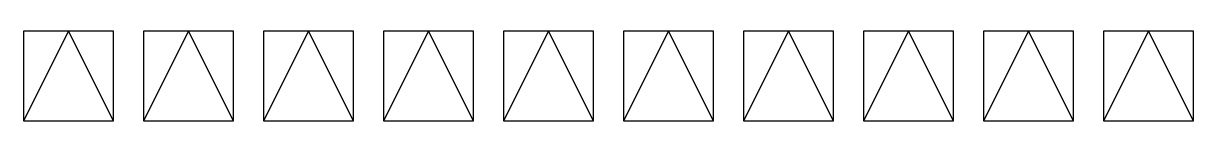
# Model space of a CAD drawing. Header units: millimetres. Extents: x 0 to 1950, y 0 to 150.
import ezdxf

# ---------------------------------------------------------------- set-up
doc = ezdxf.new("R2010")
doc.units = ezdxf.units.MM

msp = doc.modelspace()

# ---------------------------------------------------------------- linework, layer by layer
for points in [[(0, 0), (150, 0), (75, 150)], [(0, 0), (150, 0), (150, 150), (0, 150)], [(200, 0), (350, 0), (275, 150)], [(200, 0), (350, 0), (350, 150), (200, 150)], [(400, 0), (550, 0), (475, 150)], [(400, 0), (550, 0), (550, 150), (400, 150)], [(600, 0), (750, 0), (675, 150)], [(600, 0), (750, 0), (750, 150), (600, 150)], [(800, 0), (950, 0), (875, 150)], [(800, 0), (950, 0), (950, 150), (800, 150)], [(1000, 0), (1150, 0), (1075, 150)], [(1000, 0), (1150, 0), (1150, 150), (1000, 150)], [(1200, 0), (1350, 0), (1275, 150)], [(1200, 0), (1350, 0), (1350, 150), (1200, 150)], [(1400, 0), (1550, 0), (1475, 150)], [(1400, 0), (1550, 0), (1550, 150), (1400, 150)], [(1600, 0), (1750, 0), (1675, 150)], [(1600, 0), (1750, 0), (1750, 150), (1600, 150)], [(1800, 0), (1950, 0), (1875, 150)], [(1800, 0), (1950, 0), (1950, 150), (1800, 150)]]:
    msp.add_lwpolyline(points, close=True)

doc.saveas('drawing.dxf')
